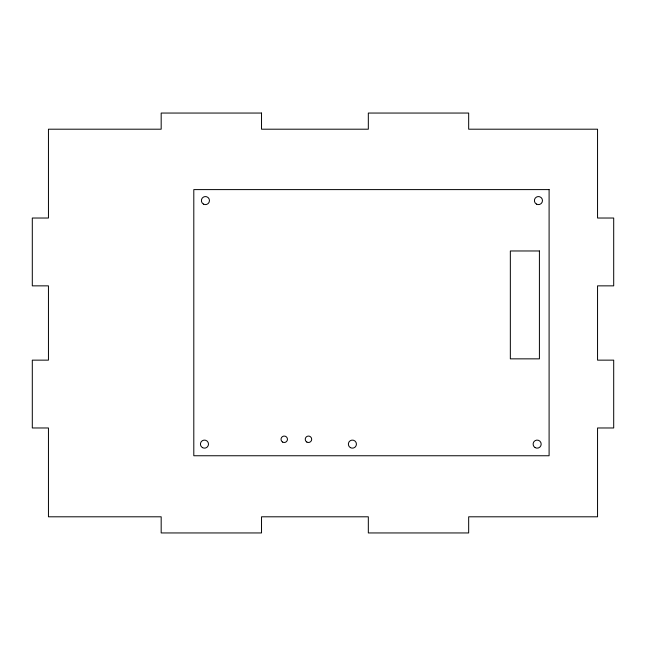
<?xml version="1.0" encoding="UTF-8"?>
<svg xmlns="http://www.w3.org/2000/svg" width="646" height="646" viewBox="0 0 646 646"><rect width="100%" height="100%" fill="white"/><g stroke="black" fill="none" stroke-linecap="round" stroke-linejoin="round"><path stroke-width="0.97" d="M261.525 113.05L161.177 113.05L161.177 129.2L48.45 129.2L48.45 218.025L32.3 218.025L32.3 285.855L48.45 285.855L48.45 360.145L32.3 360.145L32.3 427.975L48.45 427.975L48.45 516.8L161.177 516.8L161.177 532.95L261.525 532.95L261.525 516.8L368.325 516.8L368.325 532.95L468.673 532.95L468.673 516.8L597.55 516.8L597.55 427.975L613.7 427.975L613.7 360.145L597.55 360.145L597.55 285.855L613.7 285.855L613.7 218.025L597.55 218.025L597.55 129.2L468.673 129.2L468.673 113.05L368.325 113.05L368.325 129.2L261.525 129.2L261.525 113.05M549.1 189.601L193.8 189.601L193.8 455.753L549.1 455.753L549.1 189.601M539.41 250.971L510.34 250.971L510.34 358.853L539.41 358.853L539.41 250.971M535.13 447.621A4.037 4.037 0 0 0 541.187 444.125A4.037 4.037 0 0 0 535.13 440.629A4.037 4.037 0 0 0 535.13 447.621M350.374 447.621A4.037 4.037 0 0 0 356.43 444.125A4.037 4.037 0 0 0 350.374 440.629A4.037 4.037 0 0 0 350.374 447.621M202.44 447.621A4.037 4.037 0 0 0 208.496 444.125A4.037 4.037 0 0 0 202.44 440.629A4.037 4.037 0 0 0 202.44 447.621M203.409 204.079A4.037 4.037 0 0 0 209.465 200.583A4.037 4.037 0 0 0 203.409 197.087A4.037 4.037 0 0 0 203.409 204.079M536.422 204.079A4.037 4.037 0 0 0 542.478 200.583A4.037 4.037 0 0 0 536.422 197.087A4.037 4.037 0 0 0 536.422 204.079M282.625 442.074A3.23 3.23 0 0 0 287.47 439.28A3.23 3.23 0 0 0 282.625 436.486A3.23 3.23 0 0 0 282.625 442.074M306.85 442.074A3.23 3.23 0 0 0 311.695 439.28A3.23 3.23 0 0 0 306.85 436.486A3.23 3.23 0 0 0 306.85 442.074"/></g></svg>
